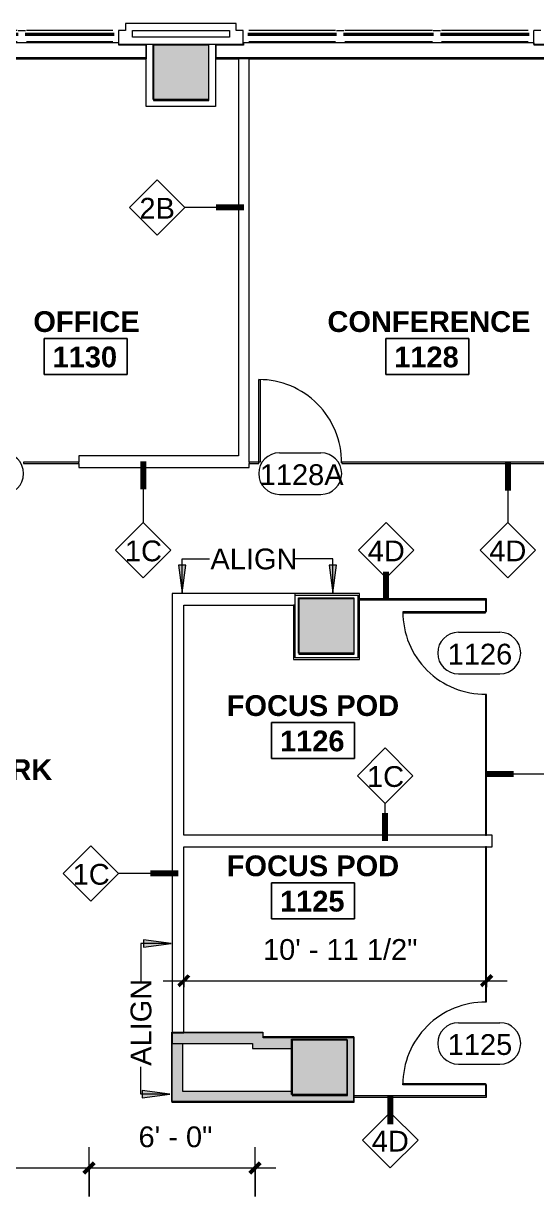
# Model space of a CAD drawing. Header units: inches. Extents: x 920 to 3142, y -796 to 870.
# Drawn here: x 2489 to 2712, y 345 to 854 of the extents above; entities that cross this region are included whole.
import ezdxf
from ezdxf.xclip import XClip

# ---------------------------------------------------------------- set-up
doc = ezdxf.new("R2010")
doc.units = ezdxf.units.IN
doc.header["$MEASUREMENT"] = 0
doc.header["$XCLIPFRAME"] = 2
doc.linetypes.add('L1$0$2DASHES', pattern=[163.199999, 71.999999, -24, 9.6, -24, 9.6, -24])
doc.layers.add('L1$0$A-Anno-Revs-FinF', color=181, linetype='Continuous')
doc.layers.add('L1$0$GLZ_GLAZING', color=7, linetype='Continuous')
for name, color, linetype, lineweight in [('L1$0$ArchiCAD Windows_Pen_No__4', 4, 'Continuous', 9), ('L1$0$BB Columns_Pen_No__3', 7, 'Continuous', 20), ('L1$0$BB Columns_Pen_No__7', 7, 'Continuous', 20), ('L1$0$BB Columns_Pen_No__95', 8, 'Continuous', 20), ('L1$0$BB Shell_Pen_No__100', 7, 'Continuous', 20), ('X2$0$18_0109_REV_dwg _7_', 8, 'Continuous', 9), ('X2$0$A-ANNO-DIMS', 211, 'Continuous', 9), ('X2$0$A-ANNO-DIMS-96', 211, 'Continuous', 9), ('X2$0$A-AREA-IDEN', 2, 'Continuous', 9), ('X2$0$A-DOOR', 31, 'Continuous', 13), ('X2$0$A-DOOR-IDEN', 31, 'Continuous', 9), ('X2$0$A-WALL', 113, 'Continuous', 9), ('X2$0$A-WALL-IDEN', 211, 'Continuous', 9), ('X2$0$A-WALL-PATT', 111, 'Continuous', 13), ('X2$0$G-ANNO-TEXT', 231, 'Continuous', 9), ('X2$0$I-WALL', 2, 'Continuous', 9), ('X2$0$S-COLS', 52, 'Continuous', 9)]:
    doc.layers.add(name, color=color, linetype=linetype, lineweight=lineweight)
doc.styles.add('X2$0$Swis721 Lt BT', font='swissl.ttf', dxfattribs={"height": 9})
doc.styles.add('X2$0$Swis721 Lt BT_B', font='', dxfattribs={"height": 9})
doc.styles.get('X2$0$Swis721 Lt BT_B').set_extended_font_data('Swis721 Lt BT', bold=True)
doc.dimstyles.new('X2$0$OTJ_-_3_32__Linear__1_2__Tolerance', dxfattribs={"dimscale": 12, "dimtxt": 9.497835, "dimasz": 0.375, "dimexe": 0.75, "dimexo": 0.5, "dimgap": 0.5, "dimtad": 1, "dimdec": 1, "dimrnd": 0.5, "dimzin": 3, "dimdsep": 46, "dimlunit": 4, "dimtxsty": 'X2$0$Swis721 Lt BT', "dimblk1": 'X2$0$_Oblique', "dimblk2": 'X2$0$_Oblique', "dimsah": 1, "dimcen": 0.09, "dimdle": 0.75, "dimazin": 0, "dimtfac": 1, "dimtdec": 4, "dimtix": 1, "dimtmove": 0, "dimatfit": 3, "dimfxl": 1, "dimtvp": 1, "dimfrac": 2, "dimtolj": 1, "dimtzin": 0, "dimarcsym": 2})

# ---------------------------------------------------------------- blocks, each defined once
blk = doc.blocks.new('L1$0$window-fixed')
at = {"layer": 'L1$0$ArchiCAD Windows_Pen_No__4', "linetype": 'L1$0$2DASHES'}
for p, q in [((-6723.6, 3788.31), (-6761.1, 3788.31)), ((-6681.6, 3788.31), (-6719.6, 3788.31)), ((-6640.1, 3788.31), (-6677.6, 3788.31)), ((-6723.6, 3783.31), (-6761.1, 3783.31)), ((-6681.6, 3783.31), (-6719.6, 3783.31)), ((-6640.09, 3783.31), (-6677.6, 3783.31))]:
    blk.add_line(p, q, dxfattribs=at)
at = {"layer": 'L1$0$ArchiCAD Windows_Pen_No__4', "linetype": 'Continuous'}
for p, q in [((-6723.17, 3788.31), (-6721.6, 3788.31)), ((-6721.6, 3788.31), (-6720.02, 3788.31)), ((-6681.17, 3788.31), (-6679.6, 3788.31)), ((-6679.6, 3788.31), (-6678.02, 3788.31))]:
    blk.add_line(p, q, dxfattribs=at)
at = {"layer": 'L1$0$GLZ_GLAZING', "color": 30, "linetype": 'Continuous'}
for p, q in [((-6723.1, 3786.81), (-6761.6, 3786.81)), ((-6761.6, 3786.32), (-6723.1, 3786.31)), ((-6681.1, 3786.81), (-6720.1, 3786.81)), ((-6720.1, 3786.32), (-6681.1, 3786.31)), ((-6639.59, 3786.81), (-6678.1, 3786.81)), ((-6678.1, 3786.32), (-6639.6, 3786.31))]:
    blk.add_line(p, q, dxfattribs=at)
at = {"layer": 'L1$0$GLZ_GLAZING', "color": 30, "linetype": 'Continuous', "const_width": 0.00174}
for points in [[(-6763.6, 3783.31), (-6761.1, 3783.31), (-6761.1, 3786.06), (-6761.6, 3786.06), (-6761.6, 3787.06), (-6761.1, 3787.06), (-6761.1, 3788.31), (-6763.6, 3788.31), (-6763.6, 3787.06), (-6763.6, 3787.06), (-6763.6, 3786.06), (-6763.6, 3786.06)], [(-6723.1, 3786.06), (-6723.1, 3787.06), (-6761.6, 3787.06), (-6761.6, 3786.07), (-6723.1, 3786.06)], [(-6719.6, 3783.31), (-6723.6, 3783.31), (-6723.6, 3786.06), (-6723.1, 3786.06), (-6723.1, 3787.06), (-6723.6, 3787.06), (-6723.6, 3788.31), (-6719.6, 3788.31), (-6719.6, 3787.06), (-6720.1, 3787.06), (-6720.1, 3786.06), (-6719.6, 3786.06)], [(-6681.1, 3786.06), (-6681.1, 3787.06), (-6720.1, 3787.06), (-6720.1, 3786.07), (-6681.59, 3786.06)], [(-6677.6, 3783.31), (-6681.6, 3783.31), (-6681.6, 3786.06), (-6681.1, 3786.06), (-6681.1, 3787.06), (-6681.6, 3787.06), (-6681.6, 3788.31), (-6677.6, 3788.31), (-6677.6, 3787.06), (-6678.1, 3787.06), (-6678.1, 3786.06), (-6677.6, 3786.06)], [(-6639.59, 3786.06), (-6639.59, 3787.06), (-6678.1, 3787.06), (-6678.1, 3786.07), (-6639.59, 3786.06)]]:
    blk.add_lwpolyline(points, close=True, dxfattribs=at)
blk.add_lwpolyline([(-6637.6, 3783.31), (-6637.6, 3788.31), (-6640.1, 3788.31), (-6640.09, 3787.06), (-6639.59, 3787.06), (-6639.59, 3786.06), (-6640.09, 3786.06), (-6640.09, 3783.31), (-6637.6, 3783.31)], dxfattribs=at)
blk = doc.blocks.new('L1')
at = {"layer": 'L1$0$BB Columns_Pen_No__95', "linetype": 'Continuous', "lineweight": 0, "true_color": 0x3f3f3f}
for points in [[(-6802.69, 3767.32), (-6802.69, 3743.32), (-6778.69, 3743.32), (-6778.69, 3767.32)], [(-6739.69, 3527.32), (-6739.69, 3503.32), (-6715.69, 3503.32), (-6715.69, 3527.32)], [(-6742.69, 3336.07), (-6742.69, 3312.07), (-6718.69, 3312.07), (-6718.69, 3336.07)]]:
    blk.add_hatch(color=250, dxfattribs=at).paths.add_polyline_path(points)
at = {"layer": 'L1$0$A-Anno-Revs-FinF'}
for p, q in [((-6805.69, 3761.32), (-6955.69, 3761.32)), ((-6625.69, 3761.32), (-6775.69, 3761.32))]:
    blk.add_line(p, q, dxfattribs=at)
at = {"layer": 'L1$0$BB Columns_Pen_No__3', "linetype": 'Continuous'}
for p, q in [((-6805.69, 3740.32), (-6805.69, 3767.32)), ((-6775.69, 3767.32), (-6775.69, 3740.32)), ((-6775.69, 3740.32), (-6805.69, 3740.32)), ((-6794.69, 3309.07), (-6794.69, 3339.07)), ((-6794.69, 3339.07), (-6755.19, 3339.07)), ((-6794.69, 3309.07), (-6794.69, 3339.07)), ((-6755.19, 3339.07), (-6755.19, 3337.07)), ((-6715.69, 3337.07), (-6755.19, 3337.07)), ((-6715.69, 3337.07), (-6715.69, 3309.07)), ((-6715.69, 3309.07), (-6715.69, 3337.07)), ((-6715.69, 3309.07), (-6794.69, 3309.07))]:
    blk.add_line(p, q, dxfattribs=at)
at = {"layer": 'L1$0$BB Columns_Pen_No__7', "linetype": 'Continuous', "flags": 128}
for points in [[(-6802.69, 3767.32), (-6778.69, 3767.32), (-6778.69, 3743.32), (-6802.69, 3743.32)], [(-6739.69, 3527.32), (-6715.69, 3527.32), (-6715.69, 3503.32), (-6739.69, 3503.32)], [(-6742.69, 3336.07), (-6718.69, 3336.07), (-6718.69, 3312.07), (-6742.69, 3312.07)]]:
    blk.add_lwpolyline(points, close=True, dxfattribs=at)
at = {"layer": 'L1$0$BB Shell_Pen_No__100', "linetype": 'Continuous'}
for p, q in [((-6763.69, 3767.32), (-6763.69, 3773.32)), ((-6637.69, 3767.32), (-6637.69, 3773.32))]:
    blk.add_line(p, q, dxfattribs=at)
at = {"layer": 'L1$0$BB Shell_Pen_No__100', "linetype": 'Continuous', "flags": 128}
for points in [[(-6817.69, 3773.32), (-6817.69, 3767.32), (-6769.69, 3767.32)], [(-6814.69, 3773.32), (-6817.69, 3773.32)], [(-6814.69, 3776.32), (-6814.69, 3773.32)], [(-6766.69, 3776.32), (-6814.69, 3776.32)], [(-6811.69, 3770.32), (-6811.69, 3773.32)], [(-6811.69, 3773.32), (-6769.69, 3773.32)], [(-6769.69, 3773.32), (-6769.69, 3770.32)], [(-6766.69, 3773.32), (-6766.69, 3776.32)], [(-6763.69, 3773.32), (-6766.69, 3773.32)], [(-6634.69, 3773.32), (-6637.69, 3773.32)], [(-6769.69, 3770.32), (-6811.69, 3770.32)], [(-6769.69, 3767.32), (-6763.69, 3767.32)], [(-6637.69, 3767.32), (-6631.69, 3767.32)]]:
    blk.add_lwpolyline(points, dxfattribs=at)
at = {"layer": 'L1$0$A-Anno-Revs-FinF'}
for p in [(-180.09, -14.99), (-0.09, -14.99)]:
    blk.add_blockref('L1$0$window-fixed', p, dxfattribs=at)
blk = doc.blocks.new('X2$0$Single Glass Door - 36_ x 84_-4893000-FIRST FLOOR CONSTRUCTION')
at = {"layer": 'X2$0$A-DOOR', "lineweight": 20}
for p, q in [((17.40625, -0.25), (17.90625, -0.25)), ((17.40625, -36.0625), (17.40625, -0.25)), ((17.90625, -0.25), (17.90625, -36.0625)), ((17.90625, -36.0625), (17.40625, -36.0625))]:
    blk.add_line(p, q, dxfattribs=at)
at = {"layer": 'X2$0$A-DOOR', "lineweight": 9}
blk.add_arc((17.90625, -0.25), 35.8125, 179.5, 270, dxfattribs=at)
blk = doc.blocks.new('X2$0$Single Glass Door - 36_ x 84_-5046140-FIRST FLOOR CONSTRUCTION')
at = {"layer": 'X2$0$A-DOOR', "lineweight": 20}
for p, q in [((17.40625, 36.0625), (17.40625, 0.25)), ((17.90625, 36.0625), (17.40625, 36.0625)), ((17.90625, 0.25), (17.90625, 36.0625)), ((17.40625, 0.25), (17.90625, 0.25))]:
    blk.add_line(p, q, dxfattribs=at)
at = {"layer": 'X2$0$A-DOOR', "lineweight": 9}
blk.add_arc((17.90625, 0.25), 35.8125, 90, 180.5, dxfattribs=at)
blk = doc.blocks.new('X2$0$Walls 3 - Walls 1-5281036-FIRST FLOOR CONSTRUCTION')
at = {"layer": 'X2$0$A-WALL'}
for p, q in [((-756.93, 844.31), (-768.93, 844.31)), ((-768.93, 844.31), (-768.93, 838.31)), ((-630.93, 845.31), (-756.93, 845.31)), ((-756.93, 845.31), (-756.93, 844.31)), ((-630.93, 844.31), (-630.93, 845.31)), ((-618.93, 844.31), (-630.93, 844.31)), ((-618.93, 838.31), (-618.93, 844.31)), ((-768.93, 838.31), (-717.53, 838.31)), ((-712.91, 838.31), (-618.93, 838.31))]:
    blk.add_line(p, q, dxfattribs=at)
blk = doc.blocks.new('X2$0$Walls 4 - Walls 1-5281060-FIRST FLOOR CONSTRUCTION')
at = {"layer": 'X2$0$A-WALL'}
for p, q in [((-756.93, 844.31), (-768.93, 844.31)), ((-768.93, 844.31), (-768.93, 838.31)), ((-630.93, 845.31), (-756.93, 845.31)), ((-756.93, 845.31), (-756.93, 844.31)), ((-630.93, 844.31), (-630.93, 845.31)), ((-618.93, 844.31), (-630.93, 844.31)), ((-618.93, 838.31), (-618.93, 844.31)), ((-768.93, 838.31), (-759.16, 838.31)), ((-754.54, 838.31), (-618.93, 838.31))]:
    blk.add_line(p, q, dxfattribs=at)
blk = doc.blocks.new('X2$0$Concrete-Rectangular-Column - 24 X 24-V16-FIRST FLOOR CONSTRUCTION')
at = {"layer": 'X2$0$S-COLS'}
blk.add_hatch(color=7, dxfattribs=at).paths.add_polyline_path([(-12, -12), (12, -12), (12, 12), (-12, 12), (-12, 11.75)], flags=0)
at = {"layer": 'X2$0$S-COLS', "color": 8, "lineweight": 20}
for p, q in [((12, 12), (-12, 12)), ((-12, 12), (-12, -12)), ((12, -12), (12, 12)), ((-12, -12), (12, -12))]:
    blk.add_line(p, q, dxfattribs=at)
blk = doc.blocks.new('X2$0$Room Tag - Room Name and Number-3379422-FIRST FLOOR CONSTRUCTION')
at = {"layer": 'X2$0$A-AREA-IDEN'}
for p, q in [((-0.1881, -0.1636), (-0.1881, -0.0018)), ((-0.1881, -0.0018), (0.1869, -0.0018)), ((0.1869, -0.0018), (-0.1881, -0.0018)), ((-0.1881, -0.0018), (-0.1881, -0.1636)), ((0.1869, -0.0018), (0.1869, -0.1636)), ((0.1869, -0.1636), (0.1869, -0.0018)), ((0.1869, -0.1636), (-0.1881, -0.1636)), ((-0.1881, -0.1636), (0.1869, -0.1636))]:
    blk.add_line(p, q, dxfattribs=at)
blk = doc.blocks.new('X2$0$Wall Tag - 1_4_-62626-FIRST FLOOR CONSTRUCTION')
at = {"layer": 'X2$0$A-WALL-IDEN'}
for p, q in [((-0.125, 0), (0, 0.125)), ((0, 0.125), (0.125, 0)), ((-0.125, 0), (0, -0.125)), ((0, -0.125), (0.125, 0))]:
    blk.add_line(p, q, dxfattribs=at)
blk = doc.blocks.new('X2$0$Door Tag - Door Tag-41184-FIRST FLOOR CONSTRUCTION')
at = {"layer": 'X2$0$A-DOOR-IDEN'}
for p, q in [((-0.09375, 0.09375), (0.09375, 0.09375)), ((-0.09375, -0.09375), (0.09375, -0.09375))]:
    blk.add_line(p, q, dxfattribs=at)
for centre, start, end in [((-0.09375, 0), 90, 270), ((0.09375, 0), 270, 90)]:
    blk.add_arc(centre, 0.09375, start, end, dxfattribs=at)
blk = doc.blocks.new('X2$0$DIMBLOCK16-FIRST FLOOR CONSTRUCTION')
at = {"layer": 'X2$0$A-ANNO-DIMS-96', "transparency": 16777216}
for p, q in [((-422.82, 435.96), (-422.82, 447.78)), ((-291.57, 435.96), (-291.57, 447.78)), ((-431.82, 438.78), (-282.57, 438.78)), ((-422.82, 438.78), (-422.82, 435.96)), ((-291.57, 438.78), (-291.57, 435.96))]:
    blk.add_line(p, q, dxfattribs=at)
at = {"layer": 'X2$0$A-ANNO-DIMS-96', "lineweight": 50, "transparency": 16777216}
for p, q in [((-422.82, 438.78), (-425.07, 436.53)), ((-422.82, 438.78), (-420.57, 441.03)), ((-291.57, 438.78), (-293.82, 436.53)), ((-291.57, 438.78), (-289.32, 441.03))]:
    blk.add_line(p, q, dxfattribs=at)
at = {"layer": 'X2$0$A-ANNO-DIMS-96', "color": 0, "transparency": 16777216, "insert": (-388.48, 456.8), "char_height": 9, "width": 75.0781, "attachment_point": 1, "line_spacing_factor": 1.005062, "style": 'X2$0$Swis721 Lt BT'}
blk.add_mtext('10\' - 11 1/2"', dxfattribs=at)
blk = doc.blocks.new('X2$0$_Oblique')
at = {"color": 0, "linetype": 'ByBlock', "lineweight": -2}
blk.add_line((-0.5, -0.5), (0.5, 0.5), dxfattribs=at)
blk = doc.blocks.new('X2$0$DIMBLOCK19-FIRST FLOOR CONSTRUCTION')
at = {"layer": 'X2$0$A-ANNO-DIMS-96', "transparency": 16777216}
for p, q in [((-582.74, 345.2), (-582.74, 366.58)), ((-463.9, 345.2), (-463.9, 366.58)), ((-591.74, 357.58), (-463.9, 357.58)), ((-582.74, 357.58), (-582.74, 345.2)), ((-463.9, 357.58), (-463.9, 345.2))]:
    blk.add_line(p, q, dxfattribs=at)
at = {"layer": 'X2$0$A-ANNO-DIMS-96', "lineweight": 50, "transparency": 16777216}
for p, q in [((-582.74, 357.58), (-584.99, 355.33)), ((-582.74, 357.58), (-580.49, 359.83)), ((-463.9, 357.58), (-466.15, 355.33)), ((-463.9, 357.58), (-461.65, 359.83))]:
    blk.add_line(p, q, dxfattribs=at)
at = {"layer": 'X2$0$A-ANNO-DIMS-96', "color": 0, "transparency": 16777216, "insert": (-541.18, 375.59), "char_height": 9, "width": 42.8759, "attachment_point": 1, "line_spacing_factor": 1.005062, "style": 'X2$0$Swis721 Lt BT'}
blk.add_mtext('9\' - 11"', dxfattribs=at)
blk = doc.blocks.new('X2$0$DIMBLOCK20-FIRST FLOOR CONSTRUCTION')
at = {"layer": 'X2$0$A-ANNO-DIMS-96', "transparency": 16777216}
for p, q in [((-463.9, 345.2), (-463.9, 366.58)), ((-391.9, 345.2), (-391.9, 366.58)), ((-463.9, 357.58), (-382.9, 357.58)), ((-463.9, 357.58), (-463.9, 345.2)), ((-391.9, 357.58), (-391.9, 345.2))]:
    blk.add_line(p, q, dxfattribs=at)
at = {"layer": 'X2$0$A-ANNO-DIMS-96', "lineweight": 50, "transparency": 16777216}
for p, q in [((-463.9, 357.58), (-466.15, 355.33)), ((-463.9, 357.58), (-461.65, 359.83)), ((-391.9, 357.58), (-394.15, 355.33)), ((-391.9, 357.58), (-389.65, 359.83))]:
    blk.add_line(p, q, dxfattribs=at)
at = {"layer": 'X2$0$A-ANNO-DIMS-96', "color": 0, "transparency": 16777216, "insert": (-442.44, 375.59), "char_height": 9, "width": 34.9159, "attachment_point": 1, "line_spacing_factor": 1.005062, "style": 'X2$0$Swis721 Lt BT'}
blk.add_mtext('6\' - 0"', dxfattribs=at)
blk = doc.blocks.new('X2')
at = {"layer": 'X2$0$A-WALL-PATT', "lineweight": 9}
h = blk.add_hatch(dxfattribs=at)
h.set_pattern_fill('FP2_2', color=256, style=0, pattern_type=2)
h.set_pattern_definition([(0, (0, 0), (30.72, 7.68), [1.267, -21.773, 1.267, -21.773, -122.88]), (0, (0, 0), (30.72, 7.68), [-46.08, 1.267, -44.813, 1.267, -21.773, -53.76]), (0, (0, 0), (30.72, 7.68), [-115.2, 1.267, -14.093, 1.267, -37.133]), (120, (11.52, 3.84), (-22.011075, 22.7643), [1.267, -21.773, 1.267, -21.773, -122.88]), (120, (11.52, 3.84), (-22.011075, 22.7643), [-46.08, 1.267, -44.813, 1.267, -21.773, -53.76]), (120, (11.52, 3.84), (-22.011075, 22.7643), [-115.2, 1.267, -14.093, 1.267, -37.133]), (240, (15.36, 19.2), (-8.708925, -30.4443), [1.267, -21.773, 1.267, -21.773, -122.88]), (240, (15.36, 19.2), (-8.708925, -30.4443), [-46.08, 1.267, -44.813, 1.267, -21.773, -53.76]), (240, (15.36, 19.2), (-8.708925, -30.4443), [-115.2, 1.267, -14.093, 1.267, -37.133])])
h.paths.add_polyline_path([(-374.55, 578.06), (-374.55, 601.56), (-375.18, 601.56), (-375.18, 578.06)], flags=0)
for points in [[(-393.05, 411.52), (-393.05, 416.14), (-427.82, 416.14), (-427.82, 411.52), (-422.82, 411.52)], [(-393.05, 409.43), (-388.43, 409.43), (-388.43, 416.14), (-393.05, 416.14), (-393.05, 411.52)], [(-375.84, 409.43), (-375.84, 413.06), (-353.56, 413.06), (-353.56, 414.06), (-388.43, 414.06), (-388.43, 409.43)], [(-348.93, 390.68), (-348.93, 414.06), (-353.56, 414.06), (-353.56, 413.06), (-351.84, 413.06), (-351.84, 390.68), (-349.47, 390.68)], [(-423.3, 386.06), (-423.3, 411.52), (-427.93, 411.52), (-427.93, 386.06), (-427.82, 386.06)], [(-348.93, 386.06), (-348.93, 390.68), (-351.84, 390.68), (-351.84, 389.06), (-375.84, 389.06), (-375.84, 390.68), (-423.3, 390.68), (-423.3, 386.06), (-349.47, 386.06)]]:
    blk.add_hatch(color=7, dxfattribs=at).paths.add_polyline_path(points, flags=0)
at = {"layer": 'X2$0$G-ANNO-TEXT'}
for points in [[(-423.57, 606.93), (-421.99, 618.93), (-425.15, 618.93)], [(-358.24, 606.88), (-356.66, 618.88), (-359.82, 618.88)], [(-428.3, 454.88), (-440.3, 456.46), (-440.3, 453.3)], [(-428.91, 389.54), (-440.91, 391.12), (-440.91, 387.97)]]:
    blk.add_hatch(color=7, dxfattribs=at).paths.add_polyline_path(points, flags=0)
at = {"layer": 'X2$0$A-WALL', "lineweight": 13}
for p, q in [((-399.16, 838.45), (-399.16, 666.28)), ((-394.54, 838.45), (-399.16, 838.45)), ((-394.54, 666.28), (-394.54, 838.45)), ((-468.37, 663.03), (-468.37, 663.53)), ((-394.54, 663.53), (-394.54, 663.03)), ((-374.55, 578.68), (-374.55, 606.56)), ((-374.55, 605.93), (-347.3, 605.93)), ((-347.3, 605.93), (-347.3, 578.68)), ((-374.55, 601.56), (-375.18, 601.56)), ((-347.3, 604.31), (-346.68, 604.31)), ((-347.3, 603.81), (-346.68, 603.81)), ((-347.3, 578.68), (-374.55, 578.68)), ((-292.07, 501.86), (-291.57, 501.86)), ((-291.57, 496.86), (-292.07, 496.86)), ((-427.82, 416.14), (-422.82, 416.14))]:
    blk.add_line(p, q, dxfattribs=at)
at = {"layer": 'X2$0$A-WALL', "color": 8, "lineweight": 20}
for p, q in [((-427.82, 416.14), (-427.82, 411.52)), ((-388.43, 416.14), (-422.82, 416.14)), ((-388.43, 414.06), (-388.43, 416.14)), ((-348.93, 414.06), (-388.43, 414.06)), ((-348.93, 386.06), (-348.93, 414.06)), ((-427.93, 411.52), (-427.93, 386.06)), ((-427.93, 411.52), (-393.05, 411.52)), ((-423.3, 390.68), (-423.3, 411.52)), ((-393.05, 411.52), (-393.05, 409.43)), ((-393.05, 409.43), (-375.84, 409.43)), ((-375.84, 390.68), (-423.3, 390.68)), ((-427.93, 386.06), (-348.93, 386.06))]:
    blk.add_line(p, q, dxfattribs=at)
at = {"layer": 'X2$0$A-WALL-IDEN'}
for p, q in [((-396.85, 773.98), (-422.38, 773.98)), ((-440.44, 663.78), (-440.44, 637.45)), ((-282.33, 663.28), (-282.33, 637.45)), ((-335.03, 604.06), (-335.03, 613.45)), ((-291.82, 528.38), (-264.76, 528.38)), ((-335.48, 499.36), (-335.48, 515.64)), ((-425.32, 485.26), (-451.09, 485.26)), ((-333.27, 388.57), (-333.27, 381.58))]:
    blk.add_line(p, q, dxfattribs=at)
at = {"layer": 'X2$0$A-WALL-IDEN', "lineweight": 90}
for p, q in [((-396.85, 773.98), (-408.85, 773.98)), ((-440.44, 663.78), (-440.44, 651.78)), ((-282.33, 663.28), (-282.33, 651.28)), ((-335.03, 604.06), (-335.03, 616.06)), ((-291.82, 528.38), (-279.82, 528.38)), ((-335.48, 499.36), (-335.48, 511.36)), ((-425.32, 485.26), (-437.32, 485.26)), ((-333.27, 388.57), (-333.27, 376.57))]:
    blk.add_line(p, q, dxfattribs=at)
at = {"layer": 'X2$0$G-ANNO-TEXT', "color": 7}
for p, q in [((-423.57, 621.59), (-411.65, 621.59)), ((-423.57, 606.93), (-423.57, 621.59)), ((-372.47, 621.59), (-374.9, 621.59)), ((-358.24, 621.59), (-372.47, 621.59)), ((-358.24, 606.88), (-358.24, 621.59)), ((-421.99, 618.93), (-425.15, 618.93)), ((-425.15, 618.93), (-423.57, 606.93)), ((-423.57, 606.93), (-421.99, 618.93)), ((-356.66, 618.88), (-359.82, 618.88)), ((-359.82, 618.88), (-358.24, 606.88)), ((-358.24, 606.88), (-356.66, 618.88)), ((-441.37, 454.88), (-441.37, 440.65)), ((-428.3, 454.88), (-441.37, 454.88)), ((-428.3, 454.88), (-440.3, 456.46)), ((-440.3, 456.46), (-440.3, 453.3)), ((-440.3, 453.3), (-428.3, 454.88)), ((-441.37, 440.65), (-441.37, 438.22)), ((-441.37, 389.54), (-441.37, 401.47)), ((-428.91, 389.54), (-441.37, 389.54)), ((-428.91, 389.54), (-440.91, 391.12)), ((-440.91, 391.12), (-440.91, 387.97)), ((-440.91, 387.97), (-428.91, 389.54))]:
    blk.add_line(p, q, dxfattribs=at)
at = {"layer": 'X2$0$I-WALL', "lineweight": 13}
for p, q in [((-399.16, 666.28), (-468.37, 666.28)), ((-468.37, 666.28), (-468.37, 663.53)), ((-394.54, 663.53), (-394.54, 666.28)), ((-468.37, 663.53), (-492.28, 663.53)), ((-492.28, 663.53), (-492.28, 663.03)), ((-492.28, 663.03), (-468.37, 663.03)), ((-468.37, 663.03), (-468.37, 661.28)), ((-468.37, 661.28), (-394.54, 661.28)), ((-390.35, 663.53), (-394.54, 663.53)), ((-394.54, 663.03), (-390.35, 663.03)), ((-394.54, 661.28), (-394.54, 663.03)), ((-390.35, 663.03), (-390.35, 663.53)), ((-232.07, 663.53), (-354.35, 663.53)), ((-354.35, 663.53), (-354.35, 663.03)), ((-354.35, 663.03), (-232.07, 663.03)), ((-427.82, 606.56), (-427.82, 416.14)), ((-346.68, 606.56), (-427.82, 606.56)), ((-346.68, 604.31), (-346.68, 606.56)), ((-422.82, 501.86), (-422.82, 601.56)), ((-422.82, 601.56), (-375.18, 601.56)), ((-375.18, 601.56), (-375.18, 578.06)), ((-291.57, 604.31), (-346.68, 604.31)), ((-346.68, 603.81), (-292.07, 603.81)), ((-346.68, 578.06), (-346.68, 603.81)), ((-292.07, 603.81), (-292.07, 598.81)), ((-291.57, 598.81), (-291.57, 604.31)), ((-292.07, 598.81), (-291.57, 598.81)), ((-375.18, 578.06), (-346.68, 578.06)), ((-291.57, 562.81), (-292.07, 562.81)), ((-292.07, 562.81), (-292.07, 501.86)), ((-291.57, 501.86), (-291.57, 562.81)), ((-292.07, 501.86), (-422.82, 501.86)), ((-289.09, 501.86), (-291.57, 501.86)), ((-289.09, 496.86), (-289.09, 501.86)), ((-422.82, 416.14), (-422.82, 496.86)), ((-422.82, 496.86), (-292.07, 496.86)), ((-292.07, 496.86), (-292.07, 429.57)), ((-291.57, 496.86), (-289.09, 496.86)), ((-291.57, 429.57), (-291.57, 496.86)), ((-292.07, 429.57), (-291.57, 429.57)), ((-291.57, 393.57), (-292.07, 393.57)), ((-292.07, 393.57), (-292.07, 388.82)), ((-291.57, 388.32), (-291.57, 393.57)), ((-292.07, 388.82), (-348.93, 388.82)), ((-348.93, 388.32), (-291.57, 388.32))]:
    blk.add_line(p, q, dxfattribs=at)
at = {"layer": 'X2$0$18_0109_REV_dwg _7_'}
ref = blk.add_blockref('L1', (6366.63, -2922.6), dxfattribs=at)
XClip(ref).set_block_clipping_path([(-7565.77838059, 2127.0822525233), (-6206.3289485376, 3792.4196422704)])
at = {"layer": 'X2$0$A-AREA-IDEN', "xscale": 95.99999999999994, "yscale": 95.99999999999994, "zscale": 95.99999999999994}
for p in [(-465.3, 717.26), (-317.17, 717.26), (-366.69, 550.8), (-366.69, 481.35)]:
    blk.add_blockref('X2$0$Room Tag - Room Name and Number-3379422-FIRST FLOOR CONSTRUCTION', p, dxfattribs=at)
at = {"layer": 'X2$0$A-DOOR'}
for name, p, rotation in [('X2$0$Single Glass Door - 36_ x 84_-4893000-FIRST FLOOR CONSTRUCTION', (-372.35, 663.28), 180), ('X2$0$Single Glass Door - 36_ x 84_-5046140-FIRST FLOOR CONSTRUCTION', (-291.82, 580.81), 89.99999999999991), ('X2$0$Single Glass Door - 36_ x 84_-4893000-FIRST FLOOR CONSTRUCTION', (-291.82, 411.57), 269.9999999999999)]:
    blk.add_blockref(name, p, dxfattribs=dict(at, rotation=rotation))
at = {"layer": 'X2$0$A-DOOR-IDEN', "xscale": 95.99999999999994, "yscale": 95.99999999999994, "zscale": 95.99999999999994}
for p in [(-510.28, 658.59), (-372.35, 658.59), (-294.74, 580.81), (-294.74, 411.57)]:
    blk.add_blockref('X2$0$Door Tag - Door Tag-41184-FIRST FLOOR CONSTRUCTION', p, dxfattribs=at)
at = {"layer": 'X2$0$A-WALL'}
for name, p in [('X2$0$Walls 3 - Walls 1-5281036-FIRST FLOOR CONSTRUCTION', (180, 0)), ('X2$0$Walls 4 - Walls 1-5281060-FIRST FLOOR CONSTRUCTION', (360, 0))]:
    blk.add_blockref(name, p, dxfattribs=at)
at = {"layer": 'X2$0$A-WALL-IDEN', "xscale": 95.99999999999994, "yscale": 95.99999999999994, "zscale": 95.99999999999994}
for p in [(-434.38, 773.98), (-440.44, 625.45), (-335.03, 625.45), (-282.33, 625.45), (-335.48, 527.64), (-463.09, 485.26), (-333.27, 369.58)]:
    blk.add_blockref('X2$0$Wall Tag - 1_4_-62626-FIRST FLOOR CONSTRUCTION', p, dxfattribs=at)
at = {"layer": 'X2$0$S-COLS'}
for p in [(-423.93, 832.31), (-360.93, 592.31), (-363.84, 401.06)]:
    blk.add_blockref('X2$0$Concrete-Rectangular-Column - 24 X 24-V16-FIRST FLOOR CONSTRUCTION', p, dxfattribs=at)
at = {"layer": 'X2$0$A-AREA-IDEN', "char_height": 9, "attachment_point": 1, "style": 'X2$0$Swis721 Lt BT_B'}
for s, insert, width in [('OFFICE', (-488.05, 728.98), 54.843), ('CONFERENCE', (-360.53, 728.98), 104.838), ('1130', (-479.71, 713.66), 33.936), ('1128', (-331.58, 713.66), 33.936), ('FOCUS POD', (-404.19, 562.52), 90.597), ('1126', (-381.1, 547.2), 33.936), ('OPEN WORK', (-558.75, 534.78), 93.627), ('FOCUS POD', (-404.19, 493.06), 90.597), ('1125', (-381.1, 477.74), 33.936)]:
    blk.add_mtext(s, dxfattribs=dict(at, insert=insert, width=width))
at = {"layer": 'X2$0$A-DOOR-IDEN', "char_height": 9, "attachment_point": 1, "style": 'X2$0$Swis721 Lt BT'}
for s, insert, width in [('1128A', (-389.89, 662.61), 42.117), ('1126', (-308.4, 584.83), 32.724), ('1125', (-308.4, 415.59), 32.724)]:
    blk.add_mtext(s, dxfattribs=dict(at, insert=insert, width=width))
at = {"layer": 'X2$0$A-WALL-IDEN', "char_height": 9, "attachment_point": 1, "style": 'X2$0$Swis721 Lt BT'}
for s, insert, width in [('2B', (-442.04, 778.11), 18.18), ('1C', (-448.35, 629.58), 18.786), ('4D', (-343.07, 629.58), 19.089), ('4D', (-290.37, 629.58), 19.089), ('1C', (-343.39, 531.77), 18.786), ('1C', (-471, 489.38), 18.786), ('4D', (-341.31, 373.71), 19.089)]:
    blk.add_mtext(s, dxfattribs=dict(at, insert=insert, width=width))
at = {"layer": 'X2$0$G-ANNO-TEXT', "color": 7, "insert": (-411.27, 626.09), "char_height": 9, "width": 43.632, "attachment_point": 1, "style": 'X2$0$Swis721 Lt BT'}
blk.add_mtext('ALIGN', dxfattribs=at)
at = {"layer": 'X2$0$G-ANNO-TEXT', "color": 7, "insert": (-445.87, 401.85), "char_height": 9, "width": 43.632, "attachment_point": 1, "rotation": 90, "style": 'X2$0$Swis721 Lt BT'}
blk.add_mtext('ALIGN', dxfattribs=at)
at = {"layer": 'X2$0$A-ANNO-DIMS'}
for base, p1, p2, override, picture, middle in [((-291.57011906, 438.78258248), (-422.82011906, 441.96456299), (-291.57011906, 441.96456299), {"dimpost": '<>', "dimfxl": 131.25}, 'X2$0$DIMBLOCK16-FIRST FLOOR CONSTRUCTION', (-357.19511906, 449.92413015)), ((-463.9, 357.58), (-582.74, 339.2), (-463.9, 339.2), {"dimpost": '<>', "dimfxl": 118.846259}, 'X2$0$DIMBLOCK19-FIRST FLOOR CONSTRUCTION', (-523.32, 368.2)), ((-391.9, 357.58), (-463.9, 339.2), (-391.9, 339.2), {"dimpost": '<>', "dimfxl": 72}, 'X2$0$DIMBLOCK20-FIRST FLOOR CONSTRUCTION', (-427.9, 368.2))]:
    dim = blk.add_linear_dim(base=base, p1=p1, p2=p2, dimstyle='X2$0$OTJ_-_3_32__Linear__1_2__Tolerance', override=override, dxfattribs=at)
    dim.commit()
    dim.dimension.update_dxf_attribs({"geometry": picture, "text_midpoint": middle})

msp = doc.modelspace()

# ---------------------------------------------------------------- block references
at = {"color": 250}
msp.add_blockref('X2', (2981.59, 0), dxfattribs=at)

doc.saveas('drawing.dxf')
